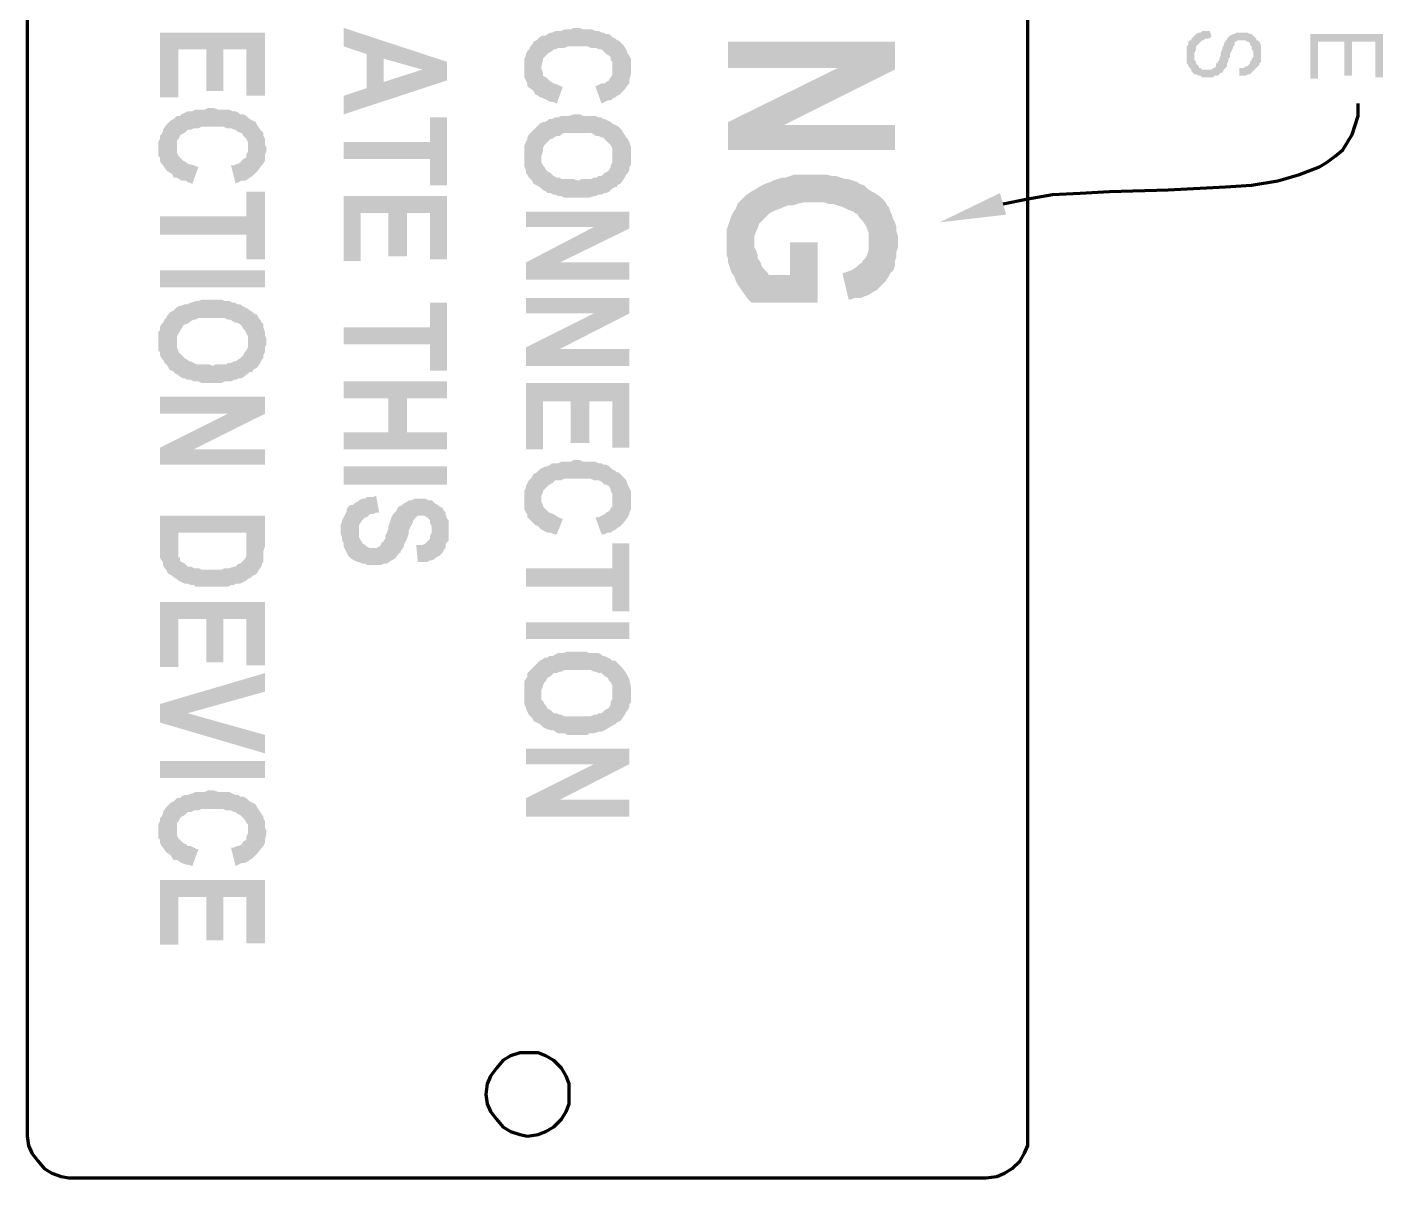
# Model space of a CAD drawing. Header units: inches. Extents: x -186 to 186, y -282 to 282.
# Drawn here: x -132.81 to -100.3, y 84.7 to 112.31 of the extents above; entities that cross this region are included whole.
import ezdxf

# ---------------------------------------------------------------- set-up
doc = ezdxf.new("R2010")
doc.units = ezdxf.units.IN
doc.header["$MEASUREMENT"] = 0
doc.layers.add('H', color=7, linetype='CONTINUOUS', lineweight=100)
doc.layers.add('P', color=250, linetype='CONTINUOUS', lineweight=100)

msp = doc.modelspace()

# ---------------------------------------------------------------- hatches: boundary and pattern name
at = {"layer": 'H', "linetype": 'Continuous'}
for points in [[(-122.741, 111.037), (-122.741, 111.481), (-125.222, 112.296), (-125.222, 111.852), (-124.667, 111.667), (-124.667, 110.852), (-124.259, 111.556), (-123.333, 111.296)], [(-118.704, 112.037), (-118.778, 112.074), (-118.815, 112.111), (-118.852, 112.148), (-118.926, 112.148), (-119, 112.185), (-119.037, 112.185), (-119.111, 112.222), (-119.185, 112.222), (-119.259, 112.259), (-119.333, 112.259), (-119.407, 112.259), (-119.481, 112.259), (-119.556, 112.296), (-119.704, 112.296), (-119.778, 112.259), (-119.852, 112.259), (-119.926, 112.259), (-120, 112.222), (-120.074, 112.222), (-120.148, 112.222), (-120.222, 112.185), (-120.259, 112.185), (-120.333, 112.148), (-120.37, 112.111), (-120.444, 112.111), (-120.519, 112.074), (-120.481, 111.333), (-120.481, 111.37), (-120.444, 111.519), (-120.444, 111.556), (-120.37, 111.63), (-120.333, 111.667), (-120.296, 111.704), (-120.222, 111.741), (-120.185, 111.778), (-120.148, 111.778), (-120.074, 111.815), (-120, 111.815), (-119.926, 111.815), (-119.852, 111.852), (-119.778, 111.852), (-119.704, 111.852), (-119.519, 111.852), (-119.444, 111.852), (-119.37, 111.852), (-119.296, 111.815), (-119.222, 111.815), (-119.148, 111.815), (-119.111, 111.778), (-119.037, 111.778), (-119, 111.741), (-118.963, 111.704), (-118.926, 111.667), (-118.852, 111.63), (-118.815, 111.593), (-118.815, 111.519), (-118.778, 111.481), (-118.778, 111.407), (-118.778, 111.333)], [(-104.407, 112.074), (-104.444, 112.222), (-104.519, 112.222), (-104.556, 112.222), (-104.63, 112.222), (-104.667, 112.185), (-104.704, 112.185), (-104.778, 112.148), (-104.815, 112.111), (-104.815, 111.63), (-104.815, 111.667), (-104.815, 111.704), (-104.778, 111.778), (-104.778, 111.815), (-104.778, 111.852), (-104.741, 111.889), (-104.704, 111.926), (-104.667, 111.963), (-104.63, 112), (-104.593, 112), (-104.556, 112.037), (-104.519, 112.037), (-104.481, 112.037)], [(-127.111, 110.667), (-127.111, 112.185), (-129.63, 112.185), (-129.63, 110.63), (-129.185, 110.63), (-129.185, 111.778), (-128.519, 111.778), (-128.519, 110.778), (-128.111, 110.778), (-128.111, 111.778), (-127.556, 111.778), (-127.556, 110.667)], [(-119.963, 110.889), (-120, 110.889), (-120.074, 110.926), (-120.185, 110.963), (-120.296, 111.037), (-120.333, 111.074), (-120.37, 111.111), (-120.444, 111.148), (-120.444, 111.222), (-120.481, 111.333), (-120.519, 112.074), (-120.556, 112.037), (-120.593, 112), (-120.667, 111.963), (-120.704, 111.889), (-120.741, 111.852), (-120.778, 111.778), (-120.815, 111.741), (-120.852, 111.667), (-120.852, 111.63), (-120.889, 111.556), (-120.889, 111.481), (-120.889, 111.407), (-120.889, 111.222), (-120.889, 111.111), (-120.852, 111.037), (-120.815, 110.963), (-120.815, 110.889), (-120.704, 110.815), (-120.667, 110.778), (-120.63, 110.704), (-120.556, 110.667), (-120.519, 110.63), (-120.481, 110.63), (-120.407, 110.593), (-120.333, 110.556), (-120.259, 110.519), (-120.185, 110.519), (-120.111, 110.481)], [(-118.333, 111.296), (-118.333, 111.333), (-118.333, 111.407), (-118.333, 111.481), (-118.333, 111.556), (-118.37, 111.63), (-118.407, 111.667), (-118.444, 111.778), (-118.519, 111.889), (-118.593, 111.963), (-118.63, 112), (-118.667, 112), (-118.704, 112.037), (-118.778, 111.333), (-118.778, 111.222), (-118.778, 111.185), (-118.815, 111.111), (-118.852, 111.074), (-118.852, 111.037), (-118.926, 111), (-118.963, 110.963), (-119.037, 110.963), (-119.111, 110.926), (-119.185, 110.889), (-119.037, 110.481), (-118.963, 110.519), (-118.889, 110.556), (-118.815, 110.556), (-118.778, 110.593), (-118.704, 110.63), (-118.667, 110.667), (-118.593, 110.704), (-118.556, 110.741), (-118.519, 110.778), (-118.481, 110.815), (-118.407, 110.926), (-118.37, 110.963), (-118.37, 111.037), (-118.333, 111.185), (-118.333, 111.222)], [(-112, 111.296), (-112, 111.963), (-116, 111.963), (-116, 111.333), (-113.37, 111.333)], [(-103.222, 111.667), (-103.222, 111.778), (-103.222, 111.815), (-103.222, 111.852), (-103.222, 111.889), (-103.259, 111.963), (-103.296, 112), (-103.333, 112), (-103.333, 112.037), (-103.37, 112.074), (-103.444, 112.148), (-103.481, 112.148), (-103.556, 112.185), (-103.593, 112.185), (-103.63, 112.185), (-103.778, 112.185), (-103.815, 112.185), (-103.852, 112.148), (-103.889, 112.148), (-103.963, 112.111), (-104, 112.074), (-104.037, 112.037), (-104.037, 112), (-104.074, 112), (-104.074, 111.963), (-104.111, 111.926), (-104.111, 111.889), (-104.148, 111.815), (-104.148, 111.778), (-104.185, 111.704), (-104.185, 111.63), (-104.222, 111.556), (-104.222, 111.519), (-104.259, 111.481), (-104.259, 111.444), (-104.296, 111.444), (-104.296, 111.37), (-104.333, 111.333), (-104.37, 111.333), (-104.407, 111.296), (-104.481, 111.296), (-104.519, 111.296), (-104.556, 111.296), (-104.63, 111.296), (-104.667, 111.333), (-104.704, 111.333), (-104.704, 111.37), (-104.778, 111.444), (-104.778, 111.481), (-104.815, 111.519), (-104.815, 111.593), (-104.815, 111.63), (-104.815, 112.111), (-104.889, 112.037), (-104.889, 112), (-104.926, 112), (-104.963, 111.963), (-104.963, 111.889), (-105, 111.852), (-105, 111.815), (-105, 111.778), (-105, 111.519), (-105, 111.481), (-105, 111.444), (-104.963, 111.407), (-104.963, 111.37), (-104.926, 111.333), (-104.889, 111.296), (-104.889, 111.259), (-104.852, 111.222), (-104.815, 111.185), (-104.778, 111.185), (-104.704, 111.148), (-104.667, 111.148), (-104.63, 111.111), (-104.593, 111.111), (-104.407, 111.111), (-104.37, 111.111), (-104.333, 111.148), (-104.259, 111.148), (-104.222, 111.185), (-104.185, 111.222), (-104.148, 111.222), (-104.111, 111.296), (-104.074, 111.333), (-104.037, 111.37), (-104.037, 111.444), (-104, 111.481), (-104, 111.556), (-103.963, 111.593), (-103.963, 111.667), (-103.926, 111.741), (-103.889, 111.815), (-103.889, 111.852), (-103.852, 111.889), (-103.852, 111.963), (-103.815, 111.963), (-103.778, 112), (-103.704, 112), (-103.593, 112), (-103.556, 111.963), (-103.519, 111.963), (-103.481, 111.926), (-103.481, 111.889), (-103.444, 111.852), (-103.444, 111.815), (-103.444, 111.778), (-103.407, 111.741), (-103.407, 111.667), (-103.407, 111.259), (-103.37, 111.296), (-103.333, 111.333), (-103.259, 111.407), (-103.259, 111.444), (-103.222, 111.481), (-103.222, 111.519), (-103.222, 111.556), (-103.222, 111.63)], [(-100.296, 111.111), (-100.296, 112.148), (-102.037, 112.148), (-102.037, 111.074), (-101.852, 111.074), (-101.852, 111.963), (-101.222, 111.963), (-101.222, 111.148), (-101.037, 111.148), (-101.037, 111.963), (-100.481, 111.963), (-100.481, 111.111)], [(-122.741, 111.037), (-123.333, 111.296), (-124.259, 111), (-124.259, 111.556), (-124.667, 110.852), (-125.222, 110.667), (-125.222, 110.222)], [(-103.407, 111.259), (-103.407, 111.667), (-103.407, 111.593), (-103.444, 111.556), (-103.444, 111.519), (-103.481, 111.481), (-103.481, 111.444), (-103.519, 111.407), (-103.556, 111.37), (-103.593, 111.37), (-103.63, 111.333), (-103.704, 111.333), (-103.741, 111.333), (-103.741, 111.148), (-103.667, 111.148), (-103.63, 111.148), (-103.593, 111.148), (-103.519, 111.185), (-103.481, 111.185), (-103.444, 111.222)], [(-112, 111.296), (-113.37, 111.333), (-116, 110.037), (-114.667, 109.963)], [(-127.481, 110.111), (-127.519, 110.148), (-127.556, 110.185), (-127.63, 110.222), (-127.704, 110.222), (-127.741, 110.259), (-127.815, 110.296), (-127.889, 110.296), (-127.963, 110.333), (-128, 110.333), (-128.074, 110.333), (-128.148, 110.333), (-128.222, 110.333), (-128.333, 110.37), (-128.481, 110.37), (-128.556, 110.333), (-128.63, 110.333), (-128.704, 110.333), (-128.778, 110.333), (-128.852, 110.296), (-128.889, 110.296), (-128.963, 110.296), (-129.037, 110.259), (-129.111, 110.222), (-129.148, 110.185), (-129.222, 110.185), (-129.259, 110.148), (-129.222, 109.444), (-129.222, 109.519), (-129.222, 109.593), (-129.185, 109.63), (-129.148, 109.704), (-129.111, 109.741), (-129.037, 109.778), (-129, 109.815), (-128.963, 109.852), (-128.889, 109.852), (-128.815, 109.889), (-128.778, 109.889), (-128.704, 109.889), (-128.63, 109.926), (-128.556, 109.926), (-128.444, 109.926), (-128.296, 109.926), (-128.185, 109.926), (-128.111, 109.926), (-128.037, 109.889), (-128, 109.889), (-127.926, 109.889), (-127.852, 109.852), (-127.815, 109.852), (-127.778, 109.815), (-127.704, 109.778), (-127.667, 109.778), (-127.63, 109.704), (-127.593, 109.667), (-127.556, 109.63), (-127.519, 109.556), (-127.519, 109.481), (-127.519, 109.407)], [(-128.704, 108.963), (-128.741, 108.963), (-128.815, 109), (-128.963, 109.037), (-129, 109.074), (-129.074, 109.111), (-129.111, 109.148), (-129.148, 109.185), (-129.185, 109.222), (-129.222, 109.296), (-129.222, 109.37), (-129.222, 109.444), (-129.259, 110.148), (-129.296, 110.111), (-129.37, 110.074), (-129.407, 110.037), (-129.481, 109.963), (-129.556, 109.852), (-129.556, 109.815), (-129.593, 109.741), (-129.63, 109.704), (-129.63, 109.63), (-129.667, 109.556), (-129.667, 109.481), (-129.667, 109.296), (-129.667, 109.222), (-129.63, 109.185), (-129.63, 109.111), (-129.593, 109.037), (-129.556, 109), (-129.481, 108.889), (-129.444, 108.852), (-129.37, 108.815), (-129.333, 108.778), (-129.296, 108.704), (-129.222, 108.704), (-129.111, 108.63), (-129, 108.63), (-128.963, 108.593), (-128.852, 108.556)], [(-127.074, 109.37), (-127.074, 109.444), (-127.111, 109.481), (-127.111, 109.556), (-127.111, 109.63), (-127.148, 109.704), (-127.148, 109.778), (-127.185, 109.815), (-127.222, 109.852), (-127.296, 109.963), (-127.333, 110.037), (-127.407, 110.074), (-127.481, 110.111), (-127.519, 109.407), (-127.519, 109.333), (-127.556, 109.259), (-127.556, 109.185), (-127.63, 109.148), (-127.667, 109.111), (-127.741, 109.037), (-127.778, 109.037), (-127.852, 109), (-127.926, 109), (-127.815, 108.556), (-127.741, 108.593), (-127.667, 108.63), (-127.593, 108.63), (-127.519, 108.667), (-127.481, 108.704), (-127.407, 108.741), (-127.37, 108.778), (-127.333, 108.815), (-127.296, 108.852), (-127.185, 109), (-127.148, 109.037), (-127.111, 109.111), (-127.111, 109.185), (-127.111, 109.259), (-127.074, 109.333)], [(-122.741, 108.519), (-122.741, 110.148), (-123.148, 110.148), (-123.148, 109.556), (-125.222, 109.556), (-125.222, 109.148), (-123.148, 109.148), (-123.148, 108.519)], [(-118.333, 109.222), (-118.333, 109.296), (-118.333, 109.37), (-118.333, 109.444), (-118.37, 109.556), (-118.407, 109.63), (-118.444, 109.667), (-118.556, 109.852), (-118.593, 109.889), (-118.63, 109.926), (-118.704, 109.963), (-118.778, 110), (-118.815, 110.037), (-118.889, 110.074), (-118.963, 110.111), (-119, 110.111), (-119.037, 110.148), (-119.111, 110.148), (-119.185, 110.185), (-119.259, 110.185), (-119.333, 110.185), (-119.407, 110.185), (-119.481, 110.185), (-119.556, 110.222), (-119.704, 110.222), (-119.815, 110.185), (-119.852, 110.185), (-119.963, 110.185), (-120, 110.185), (-120.074, 110.148), (-120.148, 110.148), (-120.222, 110.111), (-120.296, 110.111), (-120.333, 110.074), (-120.407, 110.037), (-120.444, 110.037), (-120.519, 110), (-120.556, 109.963), (-120.593, 109.926), (-120.63, 109.889), (-120.667, 109.852), (-120.741, 109.778), (-120.778, 109.741), (-120.815, 109.667), (-120.815, 109.63), (-120.852, 109.556), (-120.889, 109.481), (-120.889, 109.444), (-120.889, 109.37), (-120.889, 109.111), (-120.889, 109), (-120.889, 108.963), (-120.852, 108.889), (-120.852, 108.815), (-120.815, 108.778), (-120.778, 108.704), (-120.741, 108.667), (-120.704, 108.63), (-120.667, 108.556), (-120.593, 108.519), (-120.519, 108.481), (-120.481, 108.444), (-120.481, 109.222), (-120.444, 109.333), (-120.444, 109.407), (-120.407, 109.481), (-120.37, 109.519), (-120.333, 109.556), (-120.259, 109.63), (-120.222, 109.63), (-120.185, 109.667), (-120.111, 109.704), (-120.037, 109.704), (-120, 109.741), (-119.926, 109.778), (-119.852, 109.778), (-119.778, 109.778), (-119.704, 109.778), (-119.519, 109.778), (-119.444, 109.778), (-119.37, 109.778), (-119.296, 109.778), (-119.222, 109.741), (-119.185, 109.704), (-119.111, 109.704), (-119.037, 109.667), (-119, 109.667), (-118.963, 109.63), (-118.889, 109.556), (-118.852, 109.519), (-118.815, 109.481), (-118.778, 109.407), (-118.778, 109.333), (-118.778, 109.296), (-118.778, 109.222), (-118.704, 108.481), (-118.667, 108.481), (-118.667, 108.519), (-118.593, 108.556), (-118.556, 108.593), (-118.481, 108.704), (-118.444, 108.778), (-118.407, 108.815), (-118.37, 108.889), (-118.37, 108.963), (-118.333, 109), (-118.333, 109.074), (-118.333, 109.148)], [(-112, 109.37), (-112, 109.963), (-114.667, 109.963), (-116, 110.037), (-116, 109.37)], [(-118.704, 108.481), (-118.778, 109.222), (-118.778, 109.148), (-118.778, 109.074), (-118.815, 109), (-118.815, 108.963), (-118.852, 108.889), (-118.889, 108.852), (-118.963, 108.815), (-119.037, 108.741), (-119.111, 108.741), (-119.148, 108.704), (-119.222, 108.704), (-119.296, 108.667), (-119.37, 108.667), (-119.444, 108.667), (-119.519, 108.667), (-119.593, 108.63), (-119.704, 108.667), (-119.778, 108.667), (-119.852, 108.667), (-119.926, 108.667), (-120, 108.667), (-120.037, 108.704), (-120.111, 108.704), (-120.185, 108.741), (-120.222, 108.778), (-120.259, 108.815), (-120.333, 108.852), (-120.37, 108.889), (-120.407, 108.963), (-120.444, 109), (-120.481, 109.074), (-120.481, 109.148), (-120.481, 109.222), (-120.481, 108.444), (-120.444, 108.407), (-120.37, 108.37), (-120.333, 108.333), (-120.259, 108.333), (-120.185, 108.296), (-120.148, 108.296), (-120.074, 108.259), (-120, 108.259), (-119.926, 108.222), (-119.852, 108.222), (-119.704, 108.222), (-119.63, 108.222), (-119.556, 108.222), (-119.37, 108.222), (-119.333, 108.222), (-119.222, 108.259), (-119.185, 108.259), (-119.111, 108.296), (-119.037, 108.296), (-118.963, 108.333), (-118.926, 108.333), (-118.852, 108.37), (-118.815, 108.407), (-118.778, 108.444)], [(-112.556, 108.37), (-112.667, 108.444), (-112.741, 108.519), (-112.852, 108.556), (-112.889, 108.593), (-113, 108.63), (-113.111, 108.667), (-113.185, 108.667), (-113.296, 108.704), (-113.407, 108.741), (-113.519, 108.741), (-113.63, 108.778), (-113.741, 108.778), (-114.296, 108.778), (-114.407, 108.778), (-114.519, 108.741), (-114.63, 108.704), (-114.704, 108.704), (-114.815, 108.667), (-114.926, 108.63), (-115, 108.593), (-115.111, 108.556), (-115.185, 108.519), (-115.259, 108.481), (-115.37, 108.407), (-115.37, 107.148), (-115.37, 107.296), (-115.333, 107.407), (-115.296, 107.481), (-115.259, 107.593), (-115.185, 107.667), (-115.111, 107.741), (-115.037, 107.815), (-115, 107.852), (-114.926, 107.889), (-114.852, 107.926), (-114.741, 107.963), (-114.667, 108), (-114.556, 108.037), (-114.444, 108.037), (-114.333, 108.074), (-114.185, 108.111), (-113.704, 108.111), (-113.593, 108.074), (-113.481, 108.074), (-113.37, 108.037), (-113.259, 108), (-113.185, 107.963), (-113.111, 107.926), (-113, 107.889), (-112.963, 107.852), (-112.889, 107.815), (-112.852, 107.741), (-112.778, 107.667), (-112.704, 107.556), (-112.667, 107.481), (-112.63, 107.37), (-112.63, 107.148)], [(-127.111, 106.741), (-127.111, 108.37), (-127.556, 108.37), (-127.556, 107.778), (-129.63, 107.778), (-129.63, 107.333), (-127.556, 107.333), (-127.556, 106.741)], [(-113.852, 105.704), (-113.852, 107.148), (-114.519, 107.148), (-114.519, 106.37), (-115.037, 106.37), (-115.037, 106.407), (-115.111, 106.481), (-115.185, 106.556), (-115.222, 106.667), (-115.296, 106.778), (-115.296, 106.852), (-115.333, 106.963), (-115.37, 107.037), (-115.37, 107.148), (-115.37, 108.407), (-115.444, 108.37), (-115.556, 108.296), (-115.63, 108.222), (-115.704, 108.148), (-115.778, 108.074), (-115.815, 107.963), (-115.889, 107.852), (-115.926, 107.778), (-115.963, 107.667), (-116.037, 107.444), (-116.037, 107.333), (-116.037, 107.222), (-116.037, 106.963), (-116.037, 106.852), (-116, 106.741), (-116, 106.667), (-115.963, 106.556), (-115.926, 106.444), (-115.852, 106.333), (-115.815, 106.222), (-115.778, 106.148), (-115.704, 106.037), (-115.519, 105.778), (-115.444, 105.704)], [(-111.926, 107.148), (-111.926, 107.296), (-111.963, 107.407), (-111.963, 107.519), (-112, 107.63), (-112.037, 107.704), (-112.074, 107.815), (-112.111, 107.889), (-112.148, 108), (-112.185, 108.037), (-112.222, 108.111), (-112.296, 108.185), (-112.37, 108.259), (-112.481, 108.333), (-112.556, 108.37), (-112.63, 107.148), (-112.63, 107.074), (-112.63, 106.963), (-112.667, 106.852), (-112.704, 106.778), (-112.778, 106.704), (-112.778, 106.667), (-112.852, 106.63), (-112.926, 106.556), (-113.037, 106.481), (-113.148, 106.444), (-113.259, 106.407), (-113.111, 105.778), (-113.074, 105.778), (-112.963, 105.815), (-112.815, 105.815), (-112.741, 105.852), (-112.63, 105.889), (-112.519, 105.963), (-112.444, 106), (-112.37, 106.074), (-112.296, 106.148), (-112.222, 106.222), (-112.148, 106.333), (-112.111, 106.407), (-112.037, 106.481), (-112, 106.593), (-112, 106.704), (-111.963, 106.815), (-111.963, 106.926), (-111.926, 107.037)], [(-109.333, 107.815), (-110.926, 107.63), (-109.481, 108.333)], [(-122.741, 106.741), (-122.741, 108.259), (-125.222, 108.259), (-125.222, 106.704), (-124.815, 106.704), (-124.815, 107.852), (-124.148, 107.852), (-124.148, 106.815), (-123.704, 106.815), (-123.704, 107.852), (-123.148, 107.852), (-123.148, 106.741)], [(-118.37, 107.481), (-118.37, 107.889), (-120.852, 107.889), (-120.852, 107.519), (-119.222, 107.519)], [(-118.37, 107.481), (-119.222, 107.519), (-120.852, 106.667), (-120.037, 106.667)], [(-118.37, 106.259), (-118.37, 106.667), (-120.037, 106.667), (-120.852, 106.667), (-120.852, 106.259)], [(-129.63, 106.074), (-127.111, 106.074), (-127.111, 106.481), (-129.63, 106.481)], [(-127.074, 104.778), (-127.074, 104.852), (-127.111, 104.926), (-127.111, 105), (-127.148, 105.111), (-127.148, 105.185), (-127.185, 105.222), (-127.222, 105.296), (-127.259, 105.333), (-127.296, 105.407), (-127.37, 105.444), (-127.407, 105.481), (-127.481, 105.519), (-127.519, 105.556), (-127.593, 105.593), (-127.667, 105.63), (-127.704, 105.667), (-127.778, 105.667), (-127.815, 105.704), (-127.889, 105.704), (-127.963, 105.741), (-128, 105.741), (-128.074, 105.741), (-128.148, 105.778), (-128.222, 105.778), (-128.296, 105.778), (-128.481, 105.778), (-128.556, 105.778), (-128.63, 105.778), (-128.704, 105.741), (-128.778, 105.741), (-128.889, 105.704), (-128.963, 105.667), (-129.037, 105.667), (-129.111, 105.63), (-129.148, 105.63), (-129.222, 105.593), (-129.259, 105.556), (-129.296, 105.519), (-129.37, 105.481), (-129.407, 105.444), (-129.444, 105.407), (-129.481, 105.333), (-129.519, 105.296), (-129.556, 105.222), (-129.593, 105.185), (-129.63, 105.111), (-129.63, 105.037), (-129.667, 105), (-129.667, 104.926), (-129.667, 104.667), (-129.667, 104.556), (-129.63, 104.519), (-129.63, 104.444), (-129.593, 104.37), (-129.556, 104.333), (-129.519, 104.259), (-129.481, 104.222), (-129.444, 104.185), (-129.407, 104.111), (-129.37, 104.074), (-129.333, 104.074), (-129.296, 104.037), (-129.259, 104), (-129.222, 104.778), (-129.222, 104.852), (-129.222, 104.889), (-129.185, 104.963), (-129.074, 105.148), (-129.037, 105.185), (-129, 105.185), (-128.926, 105.222), (-128.889, 105.259), (-128.815, 105.296), (-128.778, 105.296), (-128.704, 105.333), (-128.63, 105.333), (-128.556, 105.333), (-128.444, 105.333), (-128.296, 105.333), (-128.222, 105.333), (-128.148, 105.333), (-128.074, 105.333), (-128, 105.296), (-127.926, 105.296), (-127.889, 105.259), (-127.815, 105.222), (-127.778, 105.222), (-127.704, 105.185), (-127.667, 105.148), (-127.63, 105.074), (-127.593, 105.037), (-127.556, 104.963), (-127.519, 104.889), (-127.519, 104.852), (-127.519, 104.778), (-127.481, 104.037), (-127.407, 104.037), (-127.407, 104.074), (-127.37, 104.111), (-127.296, 104.148), (-127.222, 104.259), (-127.185, 104.333), (-127.148, 104.37), (-127.148, 104.444), (-127.111, 104.519), (-127.111, 104.556), (-127.111, 104.63), (-127.074, 104.704)], [(-122.741, 104.074), (-122.741, 105.704), (-123.148, 105.704), (-123.148, 105.111), (-125.222, 105.111), (-125.222, 104.704), (-123.148, 104.704), (-123.148, 104.074)], [(-118.37, 105.444), (-118.37, 105.815), (-120.852, 105.815), (-120.852, 105.444), (-119.222, 105.444)], [(-118.37, 105.444), (-119.222, 105.444), (-120.852, 104.63), (-120.037, 104.593)], [(-127.481, 104.037), (-127.519, 104.778), (-127.519, 104.704), (-127.519, 104.63), (-127.556, 104.556), (-127.593, 104.519), (-127.63, 104.444), (-127.667, 104.407), (-127.704, 104.37), (-127.815, 104.296), (-127.852, 104.296), (-127.926, 104.259), (-128, 104.259), (-128.037, 104.222), (-128.111, 104.222), (-128.185, 104.222), (-128.296, 104.222), (-128.37, 104.185), (-128.444, 104.222), (-128.519, 104.222), (-128.63, 104.222), (-128.667, 104.222), (-128.741, 104.222), (-128.815, 104.259), (-128.889, 104.296), (-128.926, 104.296), (-128.963, 104.333), (-129.037, 104.37), (-129.074, 104.407), (-129.148, 104.481), (-129.185, 104.519), (-129.185, 104.556), (-129.222, 104.63), (-129.222, 104.704), (-129.222, 104.778), (-129.259, 104), (-129.185, 103.963), (-129.148, 103.926), (-129.074, 103.889), (-129.037, 103.889), (-128.963, 103.852), (-128.889, 103.852), (-128.815, 103.815), (-128.778, 103.815), (-128.704, 103.815), (-128.63, 103.778), (-128.444, 103.778), (-128.37, 103.778), (-128.296, 103.778), (-128.148, 103.778), (-128.074, 103.815), (-128, 103.815), (-127.926, 103.815), (-127.852, 103.852), (-127.815, 103.852), (-127.741, 103.889), (-127.667, 103.889), (-127.519, 104)], [(-118.37, 104.185), (-118.37, 104.593), (-120.037, 104.593), (-120.852, 104.63), (-120.852, 104.185)], [(-122.741, 103.407), (-122.741, 103.815), (-125.222, 103.815), (-125.222, 103.407), (-124.148, 103.407), (-124.148, 102.593), (-123.704, 103.407)], [(-118.37, 102.222), (-118.37, 103.778), (-120.852, 103.778), (-120.852, 102.185), (-120.444, 102.185), (-120.444, 103.333), (-119.778, 103.333), (-119.778, 102.333), (-119.333, 102.333), (-119.333, 103.333), (-118.778, 103.333), (-118.778, 102.222)], [(-127.111, 103.037), (-127.111, 103.444), (-129.63, 103.444), (-129.63, 103.037), (-128, 103.037)], [(-122.741, 102.185), (-122.741, 102.593), (-123.704, 102.593), (-123.704, 103.407), (-124.148, 102.593), (-125.222, 102.593), (-125.222, 102.185)], [(-127.111, 103.037), (-128, 103.037), (-129.63, 102.222), (-128.815, 102.185)], [(-127.111, 101.815), (-127.111, 102.185), (-128.815, 102.185), (-129.63, 102.222), (-129.63, 101.815)], [(-118.704, 101.667), (-118.778, 101.704), (-118.815, 101.741), (-118.852, 101.778), (-118.926, 101.815), (-119, 101.815), (-119.037, 101.852), (-119.111, 101.852), (-119.185, 101.889), (-119.259, 101.889), (-119.333, 101.889), (-119.407, 101.889), (-119.481, 101.889), (-119.556, 101.926), (-119.704, 101.926), (-119.778, 101.889), (-119.852, 101.889), (-119.926, 101.889), (-120, 101.889), (-120.074, 101.852), (-120.148, 101.852), (-120.222, 101.852), (-120.259, 101.815), (-120.333, 101.778), (-120.37, 101.778), (-120.444, 101.741), (-120.519, 101.704), (-120.481, 101), (-120.481, 101.074), (-120.444, 101.148), (-120.444, 101.185), (-120.37, 101.259), (-120.333, 101.296), (-120.296, 101.333), (-120.222, 101.37), (-120.185, 101.407), (-120.148, 101.444), (-120.074, 101.444), (-120, 101.444), (-119.926, 101.481), (-119.852, 101.481), (-119.778, 101.481), (-119.704, 101.481), (-119.519, 101.481), (-119.444, 101.481), (-119.37, 101.481), (-119.296, 101.481), (-119.222, 101.444), (-119.111, 101.444), (-119.037, 101.407), (-119, 101.37), (-118.963, 101.333), (-118.926, 101.333), (-118.852, 101.296), (-118.815, 101.222), (-118.815, 101.185), (-118.778, 101.111), (-118.778, 101.037), (-118.778, 100.963)], [(-125.222, 101.333), (-122.741, 101.333), (-122.741, 101.778), (-125.222, 101.778)], [(-119.963, 100.519), (-120, 100.519), (-120.074, 100.556), (-120.185, 100.63), (-120.296, 100.667), (-120.333, 100.704), (-120.37, 100.741), (-120.444, 100.815), (-120.444, 100.852), (-120.481, 100.926), (-120.481, 101), (-120.519, 101.704), (-120.556, 101.667), (-120.593, 101.63), (-120.667, 101.593), (-120.704, 101.519), (-120.741, 101.481), (-120.778, 101.444), (-120.815, 101.37), (-120.852, 101.296), (-120.852, 101.259), (-120.889, 101.185), (-120.889, 101.111), (-120.889, 101.037), (-120.889, 100.852), (-120.889, 100.815), (-120.889, 100.741), (-120.852, 100.667), (-120.815, 100.63), (-120.815, 100.556), (-120.704, 100.444), (-120.667, 100.407), (-120.63, 100.37), (-120.556, 100.333), (-120.519, 100.296), (-120.481, 100.259), (-120.407, 100.222), (-120.333, 100.185), (-120.259, 100.185), (-120.185, 100.148), (-120.111, 100.148)], [(-118.333, 100.963), (-118.333, 101), (-118.333, 101.037), (-118.333, 101.111), (-118.333, 101.185), (-118.37, 101.259), (-118.407, 101.333), (-118.444, 101.444), (-118.481, 101.481), (-118.519, 101.519), (-118.593, 101.593), (-118.63, 101.63), (-118.667, 101.63), (-118.704, 101.667), (-118.778, 100.963), (-118.778, 100.889), (-118.778, 100.815), (-118.815, 100.778), (-118.852, 100.704), (-118.926, 100.667), (-118.963, 100.63), (-119.037, 100.593), (-119.111, 100.556), (-119.185, 100.556), (-119.037, 100.148), (-118.963, 100.148), (-118.889, 100.185), (-118.815, 100.185), (-118.778, 100.222), (-118.704, 100.259), (-118.667, 100.296), (-118.593, 100.333), (-118.556, 100.37), (-118.519, 100.407), (-118.407, 100.556), (-118.37, 100.63), (-118.37, 100.667), (-118.333, 100.741), (-118.333, 100.815), (-118.333, 100.889)], [(-122.704, 100.222), (-122.704, 100.333), (-122.704, 100.37), (-122.704, 100.481), (-122.741, 100.519), (-122.778, 100.63), (-122.778, 100.667), (-122.815, 100.704), (-122.852, 100.778), (-122.926, 100.815), (-122.963, 100.852), (-123.037, 100.889), (-123.074, 100.926), (-123.111, 100.963), (-123.185, 100.963), (-123.259, 101), (-123.333, 101), (-123.407, 101), (-123.444, 101), (-123.519, 101), (-123.593, 100.963), (-123.667, 100.963), (-123.704, 100.926), (-123.778, 100.889), (-123.815, 100.852), (-123.889, 100.815), (-123.926, 100.778), (-123.963, 100.704), (-124, 100.667), (-124.037, 100.63), (-124.074, 100.556), (-124.111, 100.444), (-124.148, 100.333), (-124.148, 100.296), (-124.185, 100.185), (-124.222, 100.111), (-124.222, 100.037), (-124.259, 100), (-124.259, 99.963), (-124.296, 99.963), (-124.333, 99.889), (-124.37, 99.852), (-124.444, 99.815), (-124.519, 99.815), (-124.593, 99.815), (-124.667, 99.852), (-124.704, 99.889), (-124.778, 99.926), (-124.778, 99.963), (-124.815, 100), (-124.852, 100.074), (-124.852, 100.148), (-124.852, 100.222), (-124.889, 100.926), (-124.963, 100.889), (-125, 100.852), (-125.037, 100.852), (-125.111, 100.815), (-125.148, 100.741), (-125.148, 100.704), (-125.222, 100.556), (-125.259, 100.481), (-125.259, 100.444), (-125.296, 100.37), (-125.296, 100.148), (-125.259, 100.074), (-125.259, 100), (-125.222, 99.926), (-125.222, 99.852), (-125.148, 99.704), (-125.111, 99.63), (-125.074, 99.593), (-125.037, 99.556), (-124.963, 99.519), (-124.889, 99.481), (-124.852, 99.481), (-124.778, 99.444), (-124.704, 99.444), (-124.667, 99.407), (-124.593, 99.407), (-124.481, 99.407), (-124.37, 99.407), (-124.333, 99.407), (-124.259, 99.444), (-124.185, 99.444), (-124.074, 99.519), (-124, 99.556), (-123.963, 99.593), (-123.889, 99.704), (-123.852, 99.704), (-123.852, 99.741), (-123.778, 99.852), (-123.778, 99.889), (-123.741, 99.963), (-123.704, 100.037), (-123.667, 100.148), (-123.667, 100.222), (-123.63, 100.296), (-123.593, 100.37), (-123.556, 100.444), (-123.556, 100.481), (-123.519, 100.519), (-123.481, 100.556), (-123.444, 100.593), (-123.37, 100.593), (-123.296, 100.593), (-123.222, 100.556), (-123.185, 100.519), (-123.148, 100.481), (-123.148, 100.407), (-123.111, 100.333), (-123.111, 100.259), (-123.111, 99.519), (-123.037, 99.556), (-123, 99.593), (-122.926, 99.63), (-122.889, 99.667), (-122.852, 99.704), (-122.815, 99.778), (-122.778, 99.815), (-122.778, 99.889), (-122.741, 99.963), (-122.704, 100), (-122.704, 100.111), (-122.704, 100.148)], [(-124.37, 100.667), (-124.444, 101.074), (-124.519, 101.037), (-124.593, 101.037), (-124.667, 101.037), (-124.704, 101), (-124.778, 101), (-124.852, 100.963), (-124.889, 100.926), (-124.852, 100.222), (-124.852, 100.296), (-124.852, 100.37), (-124.778, 100.481), (-124.741, 100.519), (-124.704, 100.556), (-124.667, 100.556), (-124.593, 100.63), (-124.519, 100.63), (-124.444, 100.667)], [(-127.111, 99.852), (-127.111, 100.593), (-129.63, 100.593), (-129.63, 99.741), (-129.63, 99.667), (-129.63, 99.593), (-129.593, 99.519), (-129.556, 99.481), (-129.556, 99.407), (-129.519, 99.333), (-129.481, 99.296), (-129.444, 99.222), (-129.407, 99.185), (-129.333, 99.148), (-129.296, 99.111), (-129.222, 99.074), (-129.185, 100.185), (-127.556, 100.185), (-127.556, 100), (-127.519, 99.074), (-127.444, 99.111), (-127.407, 99.148), (-127.333, 99.185), (-127.296, 99.222), (-127.259, 99.296), (-127.222, 99.333), (-127.185, 99.407), (-127.185, 99.444), (-127.148, 99.481), (-127.148, 99.519), (-127.148, 99.593), (-127.148, 99.667), (-127.148, 99.741)], [(-127.519, 99.074), (-127.556, 100), (-127.556, 99.815), (-127.556, 99.778), (-127.556, 99.704), (-127.556, 99.667), (-127.556, 99.63), (-127.593, 99.556), (-127.63, 99.519), (-127.704, 99.444), (-127.741, 99.444), (-127.815, 99.37), (-127.852, 99.37), (-127.963, 99.333), (-128, 99.333), (-128.074, 99.333), (-128.148, 99.296), (-128.63, 99.296), (-128.704, 99.333), (-128.778, 99.333), (-128.815, 99.333), (-128.889, 99.37), (-128.963, 99.37), (-129, 99.407), (-129.037, 99.444), (-129.111, 99.481), (-129.148, 99.519), (-129.148, 99.593), (-129.185, 99.593), (-129.185, 99.63), (-129.185, 99.704), (-129.185, 100.185), (-129.222, 99.074), (-129.185, 99.037), (-129.111, 99), (-129.037, 98.963), (-128.963, 98.963), (-128.889, 98.926), (-128.815, 98.926), (-128.778, 98.889), (-128.704, 98.889), (-128.63, 98.889), (-128.185, 98.889), (-128.111, 98.889), (-128.037, 98.889), (-128, 98.889), (-127.926, 98.926), (-127.852, 98.926), (-127.815, 98.963), (-127.778, 98.963), (-127.704, 98.963), (-127.63, 99), (-127.556, 99.037)], [(-123.111, 99.519), (-123.111, 100.259), (-123.111, 100.185), (-123.148, 100.111), (-123.148, 100.037), (-123.185, 100), (-123.222, 99.963), (-123.259, 99.926), (-123.333, 99.889), (-123.407, 99.889), (-123.481, 99.889), (-123.444, 99.481), (-123.37, 99.481), (-123.296, 99.481), (-123.222, 99.481), (-123.148, 99.519)], [(-118.37, 98.296), (-118.37, 99.926), (-118.778, 99.926), (-118.778, 99.333), (-120.852, 99.333), (-120.852, 98.889), (-118.778, 98.889), (-118.778, 98.296)], [(-127.111, 97), (-127.111, 98.519), (-129.63, 98.519), (-129.63, 96.963), (-129.185, 96.963), (-129.185, 98.111), (-128.519, 98.111), (-128.519, 97.074), (-128.111, 97.074), (-128.111, 98.111), (-127.556, 98.111), (-127.556, 97)], [(-120.852, 97.63), (-118.37, 97.63), (-118.37, 98.037), (-120.852, 98.037)], [(-118.333, 96.333), (-118.333, 96.407), (-118.333, 96.481), (-118.37, 96.667), (-118.407, 96.741), (-118.444, 96.815), (-118.556, 96.963), (-118.593, 97), (-118.63, 97.037), (-118.704, 97.111), (-118.778, 97.111), (-118.815, 97.148), (-118.889, 97.185), (-118.963, 97.222), (-119, 97.222), (-119.037, 97.259), (-119.111, 97.296), (-119.185, 97.296), (-119.259, 97.296), (-119.333, 97.296), (-119.407, 97.333), (-119.481, 97.333), (-119.556, 97.333), (-119.704, 97.333), (-119.815, 97.333), (-119.852, 97.333), (-119.963, 97.296), (-120, 97.296), (-120.074, 97.296), (-120.148, 97.259), (-120.222, 97.222), (-120.296, 97.222), (-120.333, 97.185), (-120.407, 97.185), (-120.444, 97.148), (-120.519, 97.111), (-120.556, 97.074), (-120.593, 97.037), (-120.63, 97), (-120.667, 96.963), (-120.741, 96.889), (-120.778, 96.852), (-120.815, 96.815), (-120.815, 96.741), (-120.852, 96.667), (-120.889, 96.63), (-120.889, 96.481), (-120.889, 96.222), (-120.889, 96.148), (-120.889, 96.074), (-120.852, 96), (-120.852, 95.963), (-120.815, 95.889), (-120.778, 95.815), (-120.741, 95.778), (-120.704, 95.741), (-120.667, 95.667), (-120.593, 95.63), (-120.519, 95.593), (-120.481, 95.556), (-120.481, 96.333), (-120.481, 96.407), (-120.444, 96.481), (-120.444, 96.519), (-120.407, 96.593), (-120.37, 96.63), (-120.333, 96.704), (-120.259, 96.741), (-120.222, 96.778), (-120.185, 96.815), (-120.111, 96.815), (-120.037, 96.852), (-120, 96.852), (-119.926, 96.889), (-119.852, 96.889), (-119.778, 96.889), (-119.704, 96.889), (-119.519, 96.889), (-119.444, 96.889), (-119.37, 96.889), (-119.296, 96.889), (-119.222, 96.852), (-119.185, 96.852), (-119.111, 96.815), (-119.037, 96.815), (-119, 96.778), (-118.963, 96.741), (-118.889, 96.704), (-118.852, 96.63), (-118.815, 96.593), (-118.778, 96.519), (-118.778, 96.481), (-118.778, 96.407), (-118.778, 96.333), (-118.704, 95.593), (-118.667, 95.63), (-118.593, 95.667), (-118.556, 95.704), (-118.481, 95.815), (-118.444, 95.889), (-118.407, 95.926), (-118.37, 96), (-118.37, 96.074), (-118.333, 96.111), (-118.333, 96.185), (-118.333, 96.259)], [(-127.111, 96.37), (-127.111, 96.815), (-129.63, 96.074), (-128.963, 95.852)], [(-118.704, 95.593), (-118.778, 96.333), (-118.778, 96.259), (-118.778, 96.185), (-118.815, 96.148), (-118.815, 96.074), (-118.852, 96), (-118.889, 95.963), (-118.963, 95.926), (-119.037, 95.852), (-119.111, 95.852), (-119.148, 95.815), (-119.222, 95.815), (-119.296, 95.778), (-119.37, 95.778), (-119.444, 95.778), (-119.519, 95.778), (-119.593, 95.778), (-119.704, 95.778), (-119.778, 95.778), (-119.852, 95.778), (-119.926, 95.778), (-120, 95.815), (-120.037, 95.815), (-120.111, 95.852), (-120.185, 95.852), (-120.222, 95.889), (-120.259, 95.926), (-120.333, 95.963), (-120.37, 96.037), (-120.407, 96.074), (-120.444, 96.148), (-120.481, 96.185), (-120.481, 96.259), (-120.481, 96.333), (-120.481, 95.556), (-120.444, 95.519), (-120.37, 95.481), (-120.259, 95.444), (-120.185, 95.444), (-120.148, 95.407), (-120.074, 95.37), (-120, 95.37), (-119.926, 95.37), (-119.852, 95.333), (-119.704, 95.333), (-119.63, 95.333), (-119.556, 95.333), (-119.37, 95.333), (-119.333, 95.37), (-119.222, 95.37), (-119.111, 95.407), (-119.037, 95.407), (-118.963, 95.444), (-118.778, 95.556)], [(-127.111, 94.889), (-127.111, 95.333), (-128.963, 95.852), (-129.63, 96.074), (-129.63, 95.63)], [(-118.37, 94.63), (-118.37, 95), (-120.852, 95), (-120.852, 94.63), (-119.222, 94.63)], [(-129.63, 94.296), (-127.111, 94.296), (-127.111, 94.704), (-129.63, 94.704)], [(-118.37, 94.63), (-119.222, 94.63), (-120.852, 93.815), (-120.037, 93.778)], [(-127.481, 93.741), (-127.519, 93.778), (-127.556, 93.815), (-127.63, 93.852), (-127.704, 93.852), (-127.741, 93.889), (-127.815, 93.889), (-127.889, 93.926), (-127.963, 93.963), (-128, 93.963), (-128.074, 93.963), (-128.148, 93.963), (-128.222, 93.963), (-128.333, 94), (-128.481, 94), (-128.556, 93.963), (-128.63, 93.963), (-128.704, 93.963), (-128.778, 93.963), (-128.852, 93.926), (-128.889, 93.926), (-128.963, 93.889), (-129.037, 93.889), (-129.111, 93.852), (-129.148, 93.815), (-129.222, 93.815), (-129.259, 93.778), (-129.222, 93.037), (-129.222, 93.074), (-129.222, 93.148), (-129.222, 93.222), (-129.185, 93.259), (-129.148, 93.333), (-129.111, 93.37), (-129.037, 93.407), (-129, 93.444), (-128.963, 93.481), (-128.889, 93.481), (-128.815, 93.519), (-128.778, 93.519), (-128.704, 93.519), (-128.63, 93.556), (-128.556, 93.556), (-128.444, 93.556), (-128.296, 93.556), (-128.185, 93.556), (-128.111, 93.556), (-128.037, 93.519), (-128, 93.519), (-127.926, 93.519), (-127.852, 93.481), (-127.815, 93.481), (-127.778, 93.444), (-127.704, 93.407), (-127.667, 93.37), (-127.63, 93.333), (-127.593, 93.296), (-127.556, 93.222), (-127.519, 93.185), (-127.519, 93.111), (-127.519, 93.037)], [(-128.704, 92.593), (-128.741, 92.593), (-128.815, 92.63), (-128.889, 92.667), (-128.963, 92.667), (-129, 92.704), (-129.074, 92.741), (-129.148, 92.815), (-129.185, 92.852), (-129.222, 92.926), (-129.222, 93), (-129.222, 93.037), (-129.259, 93.778), (-129.296, 93.741), (-129.37, 93.704), (-129.407, 93.667), (-129.481, 93.593), (-129.556, 93.481), (-129.556, 93.444), (-129.593, 93.37), (-129.63, 93.333), (-129.63, 93.259), (-129.667, 93.185), (-129.667, 93.111), (-129.667, 92.926), (-129.667, 92.852), (-129.63, 92.815), (-129.63, 92.741), (-129.593, 92.667), (-129.556, 92.63), (-129.481, 92.519), (-129.37, 92.444), (-129.333, 92.37), (-129.296, 92.333), (-129.222, 92.333), (-129.111, 92.259), (-129, 92.222), (-128.963, 92.222), (-128.852, 92.185)], [(-127.074, 93), (-127.074, 93.037), (-127.111, 93.111), (-127.111, 93.185), (-127.111, 93.259), (-127.148, 93.333), (-127.148, 93.37), (-127.222, 93.481), (-127.296, 93.593), (-127.333, 93.667), (-127.407, 93.704), (-127.481, 93.741), (-127.519, 93.037), (-127.519, 92.963), (-127.556, 92.889), (-127.556, 92.815), (-127.63, 92.778), (-127.667, 92.704), (-127.741, 92.667), (-127.778, 92.667), (-127.852, 92.63), (-127.926, 92.63), (-127.815, 92.185), (-127.741, 92.222), (-127.667, 92.259), (-127.593, 92.259), (-127.519, 92.296), (-127.481, 92.333), (-127.407, 92.37), (-127.37, 92.407), (-127.333, 92.444), (-127.296, 92.481), (-127.185, 92.63), (-127.148, 92.667), (-127.111, 92.741), (-127.111, 92.815), (-127.074, 92.963)], [(-118.37, 93.37), (-118.37, 93.778), (-120.037, 93.778), (-120.852, 93.815), (-120.852, 93.37)], [(-127.111, 90.333), (-127.111, 91.852), (-129.63, 91.852), (-129.63, 90.296), (-129.185, 90.296), (-129.185, 91.444), (-128.519, 91.444), (-128.519, 90.407), (-128.111, 90.407), (-128.111, 91.444), (-127.556, 91.444), (-127.556, 90.333)]]:
    msp.add_hatch(color=0, dxfattribs=at).paths.add_polyline_path(points)

# ---------------------------------------------------------------- linework, layer by layer
at = {"layer": 'P', "color": 0, "linetype": 'Continuous'}
for points in [[(-132.815, 85.704), (-132.778, 85.481), (-132.704, 85.296), (-132.556, 85.111), (-132.407, 84.926), (-132.222, 84.815), (-132, 84.741), (-131.815, 84.704), (-109.815, 84.704), (-109.556, 84.741), (-109.37, 84.815), (-109.185, 84.926), (-109, 85.111), (-108.889, 85.296), (-108.815, 85.481), (-108.815, 85.704), (-108.815, 147.704)], [(-132.815, 147.704), (-132.815, 85.704)], [(-109.407, 108.074), (-108.852, 108.185), (-108.222, 108.296), (-107.556, 108.333), (-106.852, 108.37), (-105.444, 108.407), (-104.074, 108.481), (-103.444, 108.519), (-102.815, 108.63), (-102.296, 108.778), (-101.815, 108.963), (-101.63, 109.074), (-101.444, 109.222), (-101.259, 109.37), (-101.148, 109.556), (-101.037, 109.741), (-100.963, 109.963), (-100.889, 110.185), (-100.889, 110.481)], [(-120.815, 85.704), (-120.556, 85.741), (-120.37, 85.815), (-120.185, 85.926), (-120, 86.111), (-119.889, 86.296), (-119.815, 86.481), (-119.815, 86.704), (-119.815, 86.963), (-119.889, 87.148), (-120, 87.333), (-120.185, 87.519), (-120.37, 87.63), (-120.556, 87.704), (-120.815, 87.704), (-121, 87.704), (-121.222, 87.63), (-121.407, 87.519), (-121.556, 87.333), (-121.704, 87.148), (-121.778, 86.963), (-121.815, 86.704), (-121.778, 86.481), (-121.704, 86.296), (-121.556, 86.111), (-121.407, 85.926), (-121.222, 85.815), (-121, 85.741), (-120.815, 85.704)]]:
    msp.add_lwpolyline(points, dxfattribs=at)

doc.saveas('drawing.dxf')
